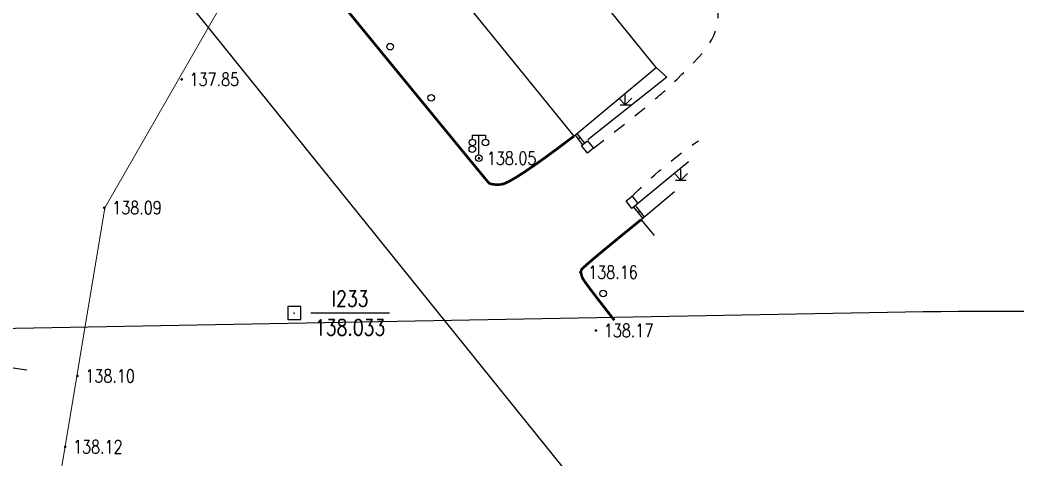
# Model space of a CAD drawing. Extents: x 529262 to 576451, y 2694391 to 2717535.
# Drawn here: x 566711.6 to 566787.5, y 2709675.2 to 2709708.6 of the extents above; entities that cross this region are included whole.
import ezdxf
from ezdxf.enums import TextEntityAlignment as Align
from ezdxf.xclip import XClip

# ---------------------------------------------------------------- set-up
doc = ezdxf.new("R2010")
doc.units = 0
doc.header["$XCLIPFRAME"] = 0
doc.linetypes.add('X6', pattern=[2, 1, -1])
for name, color, linetype in [('a红线图', 1, 'Continuous'), ('DLDW', 8, 'Continuous'), ('DLSS', 4, 'Continuous'), ('GCD', 8, 'Continuous'), ('JMD', 8, 'Continuous'), ('KZD', 8, 'Continuous'), ('PP-COM', 7, 'Continuous'), ('RD-中线', 40, 'Continuous'), ('ZBTZ', 8, 'Continuous')]:
    doc.layers.add(name, color=color, linetype=linetype)
doc.styles.add('HZ', font='rs.shx', dxfattribs={"width": 0.8, "bigfont": 'hztxt.shx'})
doc.styles.add('romanc', font='romanc.shx', dxfattribs={"width": 0.8})
doc.linetypes.add('1161', pattern='A,0,[149,AAA.SHX,S=0.15,R=0,X=0,Y=0],-1.6', length=1.6)
doc.linetypes.add('444', pattern='A,4.5,[145,AAA.SHX,S=1,R=0,X=0,Y=1],4.5,-0.5,[146,AAA.SHX,S=1,R=0,X=0,Y=0],-0.5', length=10)

# ---------------------------------------------------------------- blocks, each defined once
blk = doc.blocks.new('A$C19FD0107')
at = {"layer": 'RD-中线', "color": 8, "linetype": 'Continuous'}
for points in [[(-4580.139, 15692.554), (-4507.042, 15604.003, 0.001888), (-4505.593, 15602.261), (-4424.292, 15505.273, -0.004939), (-4420.53, 15500.694), (-4323.86, 15380.632, 0.004034), (-4320.794, 15376.886), (-4296.848, 15348.109, -0.00385), (-4293.92, 15344.535), (-4230.187, 15265.498)], [(-1765.321, 14833.87), (-1870.242, 14834.357, -0.07773), (-2297.406, 14903.198), (-2763.512, 15055.044, -0.002412), (-2772.671, 15058.077), (-3168.085, 15191.127, 0.031805), (-3413.657, 15256.716), (-3481.168, 15270.218, 0.040764), (-3610.522, 15285.281), (-3824.794, 15292.664, 0.003807), (-3833.928, 15292.909), (-3984.459, 15295.801, 0.004916), (-3996.258, 15295.912), (-4213.605, 15295.813, 0.004475), (-4218.975, 15295.763), (-4356.098, 15293.246, -0.000047), (-4356.155, 15293.245), (-5280.162, 15276.46)]]:
    blk.add_lwpolyline(points, format="xyb", dxfattribs=at)
at = {"layer": 'RD-中线', "color": 8, "linetype": 'Continuous', "flags": 128}
for points in [[(-4490.734, 14139.438, 0), (-4490.29, 14139.417)], [(-3818.251, 14086.168, 0), (-3817.74, 14086.169)]]:
    blk.add_lwpolyline(points, format="xyb", dxfattribs=at)
blk = doc.blocks.new('GC200')
at = {"linetype": 'Continuous', "const_width": 0.2, "flags": 128}
blk.add_lwpolyline([(-0.1, 0, 1), (0.1, 0, 1)], format="xyb", close=True, dxfattribs=at)
blk = doc.blocks.new('gc097')
at = {"color": 8}
for p, q in [((-1, 2.9), (-1, 3.5)), ((-1, 3.5), (1, 3.5)), ((0, 0.5), (0, 3.5)), ((1, 3.5), (1, 2.9))]:
    blk.add_line(p, q, dxfattribs=at)
for centre in [(-1, 2.4), (1, 2.4), (0, 0)]:
    blk.add_circle(centre, 0.5, dxfattribs=at)
blk = doc.blocks.new('gc170')
at = {"color": 8, "linetype": 'Continuous'}
blk.add_circle((0, 0), 0.5, dxfattribs=at)
blk = doc.blocks.new('gc124')
at = {"color": 8}
for p, q in [((0, 0), (0, 1.6)), ((-1, 1), (0, 0)), ((-0.8, 0), (0.8, 0)), ((0, 0), (1, 1))]:
    blk.add_line(p, q, dxfattribs=at)
blk = doc.blocks.new('gc115')
at = {"color": 8}
blk.add_lwpolyline([(-1, -1), (1, -1), (1, 1), (-1, 1)], close=True, dxfattribs=at)
blk.add_point((0, 0), dxfattribs=at)

msp = doc.modelspace()

# ---------------------------------------------------------------- linework, layer by layer
at = {"layer": 'a红线图', "color": 8, "linetype": 'Continuous', "lineweight": 0, "flags": 128}
msp.add_lwpolyline([(566640.215, 2709420.592), (566639.394, 2709439.134), (566650.551, 2709482.846), (566667.752, 2709540.108), (566678.845, 2709573.442), (566678.845, 2709573.442), (566689.312, 2709594.528), (566707.611, 2709631.396), (566710.408, 2709648.217), (566718.071, 2709694.303), (566739.511, 2709731.688)], dxfattribs=at)
msp.add_lwpolyline([(566640.215, 2709420.592), (566639.394, 2709439.134), (566650.551, 2709482.846), (566667.752, 2709540.108), (566678.845, 2709573.442), (566678.845, 2709573.442), (566689.312, 2709594.528), (566707.611, 2709631.396), (566710.408, 2709648.217), (566718.071, 2709694.303), (566739.511, 2709731.688)], dxfattribs=at)
msp.add_lwpolyline([(566640.215, 2709420.592), (566639.394, 2709439.134), (566650.551, 2709482.846), (566667.752, 2709540.108), (566678.845, 2709573.442), (566678.845, 2709573.442), (566689.312, 2709594.528), (566707.611, 2709631.396), (566710.408, 2709648.217), (566718.071, 2709694.303), (566739.511, 2709731.688)], dxfattribs=at)
msp.add_lwpolyline([(566640.215, 2709420.592), (566639.394, 2709439.134), (566650.551, 2709482.846), (566667.752, 2709540.108), (566678.845, 2709573.442), (566678.845, 2709573.442), (566689.312, 2709594.528), (566707.611, 2709631.396), (566710.408, 2709648.217), (566718.071, 2709694.303), (566739.511, 2709731.688)], dxfattribs=at)
at = {"layer": 'DLSS', "linetype": 'X6', "flags": 128}
for points in [[(566755.27, 2709698.849), (566756.177, 2709699.555), (566756.98, 2709700.181), (566757.679, 2709700.729), (566758.274, 2709701.197), (566758.764, 2709701.586), (566759.15, 2709701.897), (566759.431, 2709702.128), (566759.609, 2709702.28), (566759.73, 2709702.389), (566759.844, 2709702.49), (566759.951, 2709702.584), (566760.05, 2709702.671), (566760.143, 2709702.75), (566760.228, 2709702.821), (566760.305, 2709702.886), (566760.375, 2709702.943), (566760.466, 2709703.02), (566760.604, 2709703.144), (566760.789, 2709703.317), (566761.022, 2709703.537), (566761.302, 2709703.805), (566761.63, 2709704.12), (566762.006, 2709704.483), (566762.429, 2709704.894), (566762.853, 2709705.318), (566763.231, 2709705.722), (566763.564, 2709706.106), (566763.851, 2709706.468), (566764.093, 2709706.81), (566764.289, 2709707.132), (566764.439, 2709707.433), (566764.544, 2709707.713), (566764.619, 2709707.987), (566764.68, 2709708.266), (566764.725, 2709708.55), (566764.756, 2709708.841), (566764.772, 2709709.138), (566764.774, 2709709.44), (566764.76, 2709709.749), (566764.732, 2709710.063), (566764.689, 2709710.423), (566764.63, 2709710.871), (566764.554, 2709711.404), (566764.462, 2709712.025), (566764.354, 2709712.732), (566764.23, 2709713.525), (566764.09, 2709714.406), (566763.933, 2709715.373)], [(566755.27, 2709698.849), (566756.177, 2709699.555), (566756.98, 2709700.181), (566757.679, 2709700.729), (566758.274, 2709701.197), (566758.764, 2709701.586), (566759.15, 2709701.897), (566759.431, 2709702.128), (566759.609, 2709702.28), (566759.73, 2709702.389), (566759.844, 2709702.49), (566759.951, 2709702.584), (566760.05, 2709702.671), (566760.143, 2709702.75), (566760.228, 2709702.821), (566760.305, 2709702.886), (566760.375, 2709702.943), (566760.466, 2709703.02), (566760.604, 2709703.144), (566760.789, 2709703.317), (566761.022, 2709703.537), (566761.302, 2709703.805), (566761.63, 2709704.12), (566762.006, 2709704.483), (566762.429, 2709704.894), (566762.853, 2709705.318), (566763.231, 2709705.722), (566763.564, 2709706.106), (566763.851, 2709706.468), (566764.093, 2709706.81), (566764.289, 2709707.132), (566764.439, 2709707.433), (566764.544, 2709707.713), (566764.619, 2709707.987), (566764.68, 2709708.266), (566764.725, 2709708.55), (566764.756, 2709708.841), (566764.772, 2709709.138), (566764.774, 2709709.44), (566764.76, 2709709.749), (566764.732, 2709710.063), (566764.689, 2709710.423), (566764.63, 2709710.871), (566764.554, 2709711.404), (566764.462, 2709712.025), (566764.354, 2709712.732), (566764.23, 2709713.525), (566764.09, 2709714.406), (566763.933, 2709715.373)], [(566758.21, 2709695.208), (566758.224, 2709695.222), (566758.266, 2709695.263), (566758.335, 2709695.331), (566758.433, 2709695.426), (566758.559, 2709695.549), (566758.713, 2709695.698), (566758.895, 2709695.875), (566759.105, 2709696.08), (566759.346, 2709696.308), (566759.62, 2709696.558), (566759.927, 2709696.829), (566760.268, 2709697.121), (566760.643, 2709697.434), (566761.051, 2709697.769), (566761.492, 2709698.125), (566761.967, 2709698.502), (566762.468, 2709698.883), (566762.989, 2709699.249), (566763.255, 2709699.422)], [(566758.21, 2709695.208), (566758.224, 2709695.222), (566758.266, 2709695.263), (566758.335, 2709695.331), (566758.433, 2709695.426), (566758.559, 2709695.549), (566758.713, 2709695.698), (566758.895, 2709695.875), (566759.105, 2709696.08), (566759.346, 2709696.308), (566759.62, 2709696.558), (566759.927, 2709696.829), (566760.268, 2709697.121), (566760.643, 2709697.434), (566761.051, 2709697.769), (566761.492, 2709698.125), (566761.967, 2709698.502), (566762.468, 2709698.883), (566762.989, 2709699.249), (566763.255, 2709699.422)]]:
    msp.add_lwpolyline(points, dxfattribs=at)
at = {"layer": 'DLSS', "linetype": 'Continuous', "const_width": 0.2}
msp.add_lwpolyline([(566753.773, 2709699.765), (566752.644, 2709698.915), (566751.64, 2709698.176), (566750.76, 2709697.55), (566750.005, 2709697.035), (566749.374, 2709696.632), (566748.868, 2709696.341), (566748.487, 2709696.161), (566748.23, 2709696.094), (566748.045, 2709696.086), (566747.879, 2709696.085), (566747.732, 2709696.091), (566747.604, 2709696.104), (566747.495, 2709696.125), (566747.406, 2709696.153), (566747.335, 2709696.188), (566747.284, 2709696.23), (566747.131, 2709696.411), (566746.756, 2709696.864), (566746.16, 2709697.588), (566745.342, 2709698.583), (566744.302, 2709699.85), (566743.04, 2709701.388), (566741.557, 2709703.197), (566739.852, 2709705.277), (566738.142, 2709707.365), (566736.643, 2709709.196)], dxfattribs=at)
msp.add_lwpolyline([(566753.773, 2709699.765), (566752.644, 2709698.915), (566751.64, 2709698.176), (566750.76, 2709697.55), (566750.005, 2709697.035), (566749.374, 2709696.632), (566748.868, 2709696.341), (566748.487, 2709696.161), (566748.23, 2709696.094), (566748.045, 2709696.086), (566747.879, 2709696.085), (566747.732, 2709696.091), (566747.604, 2709696.104), (566747.495, 2709696.125), (566747.406, 2709696.153), (566747.335, 2709696.188), (566747.284, 2709696.23), (566747.131, 2709696.411), (566746.756, 2709696.864), (566746.16, 2709697.588), (566745.342, 2709698.583), (566744.302, 2709699.85), (566743.04, 2709701.388), (566741.557, 2709703.197), (566739.852, 2709705.277), (566738.142, 2709707.365), (566736.643, 2709709.196)], dxfattribs=at)
at = {"layer": 'DLSS', "linetype": 'Continuous', "const_width": 0.2, "flags": 128}
msp.add_lwpolyline([(566756.855, 2709685.757), (566756.636, 2709686.037), (566755.714, 2709687.222), (566755.041, 2709688.102), (566754.618, 2709688.676), (566754.444, 2709688.945), (566754.4, 2709689.056), (566754.366, 2709689.16), (566754.342, 2709689.257), (566754.327, 2709689.345), (566754.323, 2709689.426), (566754.328, 2709689.5), (566754.343, 2709689.565), (566754.368, 2709689.623), (566754.465, 2709689.73), (566754.696, 2709689.941), (566755.06, 2709690.257), (566755.558, 2709690.678), (566756.189, 2709691.203), (566756.955, 2709691.834), (566757.854, 2709692.569), (566758.887, 2709693.408)], dxfattribs=at)
msp.add_lwpolyline([(566756.855, 2709685.757), (566756.636, 2709686.037), (566755.714, 2709687.222), (566755.041, 2709688.102), (566754.618, 2709688.676), (566754.444, 2709688.945), (566754.4, 2709689.056), (566754.366, 2709689.16), (566754.342, 2709689.257), (566754.327, 2709689.345), (566754.323, 2709689.426), (566754.328, 2709689.5), (566754.343, 2709689.565), (566754.368, 2709689.623), (566754.465, 2709689.73), (566754.696, 2709689.941), (566755.06, 2709690.257), (566755.558, 2709690.678), (566756.189, 2709691.203), (566756.955, 2709691.834), (566757.854, 2709692.569), (566758.887, 2709693.408)], dxfattribs=at)
at = {"layer": 'JMD', "linetype": 'Continuous'}
for p, q in [((566754.096, 2709699.573), (566754.251, 2709699.696)), ((566754.096, 2709699.573), (566754.251, 2709699.696)), ((566754.096, 2709699.573), (566754.251, 2709699.696)), ((566754.096, 2709699.573), (566754.251, 2709699.696)), ((566758.827, 2709694.062), (566758.667, 2709693.941)), ((566758.827, 2709694.062), (566758.667, 2709693.941))]:
    msp.add_line(p, q, dxfattribs=at)
at = {"layer": 'JMD', "linetype": 'Continuous', "flags": 128}
for points in [[(566753.773, 2709699.765), (566760.046, 2709705.001), (566742.285, 2709726.936), (566735.91, 2709721.775)], [(566753.773, 2709699.765), (566760.046, 2709705.001), (566742.285, 2709726.936), (566735.91, 2709721.775)], [(566754.807, 2709698.484), (566754.36, 2709699.052), (566754.822, 2709699.417), (566755.27, 2709698.849)], [(566754.807, 2709698.484), (566754.36, 2709699.052), (566754.822, 2709699.417), (566755.27, 2709698.849)], [(566758.194, 2709694.272), (566757.746, 2709694.846), (566758.21, 2709695.208), (566758.657, 2709694.635)], [(566758.194, 2709694.272), (566757.746, 2709694.846), (566758.21, 2709695.208), (566758.657, 2709694.635)]]:
    msp.add_lwpolyline(points, close=True, dxfattribs=at)
at = {"layer": 'JMD', "flags": 128}
for points in [[(566753.882, 2709699.856), (566754.443, 2709699.118)], [(566753.882, 2709699.856), (566754.443, 2709699.118)], [(566759.165, 2709693.636), (566758.48, 2709694.5)], [(566759.165, 2709693.636), (566758.48, 2709694.5)]]:
    msp.add_lwpolyline(points, dxfattribs=at)
at = {"layer": 'JMD', "linetype": 'Continuous', "flags": 128}
for points in [[(566754.601, 2709699.242), (566754.034, 2709699.983)], [(566754.601, 2709699.242), (566754.034, 2709699.983)], [(566758.321, 2709694.373), (566759.014, 2709693.509)], [(566758.321, 2709694.373), (566759.014, 2709693.509)]]:
    msp.add_lwpolyline(points, dxfattribs=at)
at = {"layer": 'JMD', "linetype": 'Continuous', "elevation": 138.158, "flags": 128}
msp.add_lwpolyline([(566761.437, 2709695.54), (566758.887, 2709693.408), (566759.88, 2709692.214)], dxfattribs=at)
msp.add_lwpolyline([(566761.437, 2709695.54), (566758.887, 2709693.408), (566759.88, 2709692.214)], dxfattribs=at)
at = {"layer": 'JMD', "linetype": '444', "flags": 128}
msp.add_lwpolyline([(566448.105, 2709679.011), (566546.096, 2709681.278), (566599.934, 2709682.641), (566614.55, 2709683.695), (566672.77, 2709684.004), (566687.838, 2709683.703), (566702.303, 2709683.402), (566712.136, 2709681.984)], dxfattribs=at)
at = {"layer": 'KZD', "linetype": 'Continuous'}
msp.add_line((566739.74, 2709686.307, 138.033), (566733.74, 2709686.307, 138.033), dxfattribs=at)
msp.add_line((566739.74, 2709686.307, 138.033), (566733.74, 2709686.307, 138.033), dxfattribs=at)
at = {"layer": 'ZBTZ', "linetype": '1161', "flags": 128}
msp.add_lwpolyline([(566760.046, 2709705.001), (566760.855, 2709704.275), (566754.844, 2709699.499)], dxfattribs=at)
msp.add_lwpolyline([(566760.046, 2709705.001), (566760.855, 2709704.275), (566754.844, 2709699.499)], dxfattribs=at)
at = {"layer": 'ZBTZ', "linetype": '1161', "elevation": -859.125, "flags": 128}
msp.add_lwpolyline([(566762.507, 2709697.824), (566758.48, 2709694.5)], dxfattribs=at)
msp.add_lwpolyline([(566762.507, 2709697.824), (566758.48, 2709694.5)], dxfattribs=at)

# ---------------------------------------------------------------- block references
at = {"layer": 'DLDW', "color": 252, "linetype": 'Continuous', "xscale": 0.5, "yscale": 0.5}
msp.add_blockref('gc097', (566746.548, 2709698.09, 138.051), dxfattribs=at)
msp.add_blockref('gc097', (566746.548, 2709698.09, 138.051), dxfattribs=at)
at = {"layer": 'GCD', "linetype": 'Continuous'}
ref = msp.add_blockref('GC200', (566723.918, 2709704.095, 137.85), dxfattribs=dict(at, xscale=0.5, yscale=0.5, zscale=0.5))
ref.add_attrib('height', '137.85', dxfattribs={"linetype": 'Continuous', "height": 1, "style": 'HZ', "width": 0.8}).set_placement((566724.518, 2709704.095, 137.85), align=Align.MIDDLE_LEFT)
ref = msp.add_blockref('GC200', (566746.548, 2709698.09, 138.051), dxfattribs=dict(at, xscale=0.5, yscale=0.5, zscale=0.5))
ref.add_attrib('height', '138.05', dxfattribs={"linetype": 'Continuous', "height": 1, "style": 'HZ', "width": 0.8}).set_placement((566747.148, 2709698.09, 138.051), align=Align.MIDDLE_LEFT)
ref = msp.add_blockref('GC200', (566746.548, 2709698.09, 138.051), dxfattribs=dict(at, xscale=0.5, yscale=0.5, zscale=0.5))
ref.add_attrib('height', '138.05', dxfattribs={"linetype": 'Continuous', "height": 1, "style": 'HZ', "width": 0.8}).set_placement((566747.148, 2709698.09, 138.051), align=Align.MIDDLE_LEFT)
ref = msp.add_blockref('GC200', (566718.027, 2709694.323, 138.092), dxfattribs=dict(at, xscale=0.5, yscale=0.5, zscale=0.5))
ref.add_attrib('height', '138.09', dxfattribs={"linetype": 'Continuous', "height": 1, "style": 'HZ', "width": 0.8}).set_placement((566718.627, 2709694.323, 138.092), align=Align.MIDDLE_LEFT)
ref = msp.add_blockref('GC200', (566754.267, 2709689.411, 138.155), dxfattribs=dict(at, xscale=0.5, yscale=0.5, zscale=0.5))
ref.add_attrib('height', '138.16', dxfattribs={"linetype": 'Continuous', "height": 1, "style": 'HZ', "width": 0.8}).set_placement((566754.867, 2709689.411, 138.155), align=Align.MIDDLE_LEFT)
ref = msp.add_blockref('GC200', (566754.267, 2709689.411, 138.155), dxfattribs=dict(at, xscale=0.5, yscale=0.5, zscale=0.5))
ref.add_attrib('height', '138.16', dxfattribs={"linetype": 'Continuous', "height": 1, "style": 'HZ', "width": 0.8}).set_placement((566754.867, 2709689.411, 138.155), align=Align.MIDDLE_LEFT)
ref = msp.add_blockref('GC200', (566755.456, 2709684.977, 138.172), dxfattribs=dict(at, xscale=0.5, yscale=0.5, zscale=0.5))
ref.add_attrib('height', '138.17', dxfattribs={"linetype": 'Continuous', "height": 1, "style": 'HZ', "width": 0.8}).set_placement((566756.056, 2709684.977, 138.172), align=Align.MIDDLE_LEFT)
ref = msp.add_blockref('GC200', (566715.981, 2709681.512, 138.1), dxfattribs=dict(at, xscale=0.5, yscale=0.5, zscale=0.5))
ref.add_attrib('height', '138.10', dxfattribs={"linetype": 'Continuous', "height": 1, "style": 'HZ', "width": 0.8}).set_placement((566716.581, 2709681.512, 138.1), align=Align.MIDDLE_LEFT)
ref = msp.add_blockref('GC200', (566715.046, 2709676.115, 138.12), dxfattribs=dict(at, xscale=0.5, yscale=0.5, zscale=0.5))
ref.add_attrib('height', '138.12', dxfattribs={"linetype": 'Continuous', "height": 1, "style": 'HZ', "width": 0.8}).set_placement((566715.646, 2709676.115, 138.12), align=Align.MIDDLE_LEFT)
at = {"layer": 'KZD', "linetype": 'Continuous', "xscale": 0.5, "yscale": 0.5, "zscale": 0.5}
msp.add_blockref('gc115', (566732.49, 2709686.307, 138.033), dxfattribs=at)
msp.add_blockref('gc115', (566732.49, 2709686.307, 138.033), dxfattribs=at)
at = {"layer": 'PP-COM'}
ref = msp.add_blockref('A$C19FD0107', (570997.993, 2694390.603), dxfattribs=at)
XClip(ref).set_block_clipping_path([(-9366.4383134884, 14428.6043910822), (-3328.4480743363, 17452.7484863754)])
at = {"layer": 'ZBTZ', "linetype": 'Continuous'}
for p, xscale, yscale, rotation in [((566739.782, 2709706.583), 0.5000000000180488, 0.5000000000180488, 128.7673389477858), ((566739.782, 2709706.583), 0.5000000000180488, 0.5000000000180488, 128.7673389477858), ((566742.912, 2709702.684), 0.5000000000180488, 0.5000000000180488, 128.7673389477858), ((566742.912, 2709702.684), 0.5000000000180488, 0.5000000000180488, 128.7673389477858), ((566746.043, 2709698.786), 0.5000000000180488, 0.5000000000180488, 128.7673389477858), ((566746.043, 2709698.786), 0.5000000000180488, 0.5000000000180488, 128.7673389477858), ((566756.011, 2709687.793), 0.5000000000802411, 0.5000000000802411, 129.6634898309071), ((566756.011, 2709687.793), 0.5000000000802411, 0.5000000000802411, 129.6634898309071)]:
    msp.add_blockref('gc170', p, dxfattribs=dict(at, xscale=xscale, yscale=yscale, rotation=rotation))
at = {"layer": 'ZBTZ', "linetype": 'Continuous', "xscale": 0.5, "yscale": 0.5}
for p in [(566757.693, 2709702.152), (566757.693, 2709702.152), (566761.924, 2709696.421), (566761.924, 2709696.421)]:
    msp.add_blockref('gc124', p, dxfattribs=at)

# ---------------------------------------------------------------- texts
at = {"layer": 'KZD', "linetype": 'Continuous', "style": 'romanc', "width": 0.8}
for s, p in [('I233', (566736.74, 2709687.407)), ('I233', (566736.74, 2709687.407)), ('138.033', (566736.74, 2709685.207)), ('138.033', (566736.74, 2709685.207))]:
    msp.add_text(s, height=1.2, dxfattribs=at).set_placement(p, align=Align.MIDDLE)

doc.saveas('drawing.dxf')
